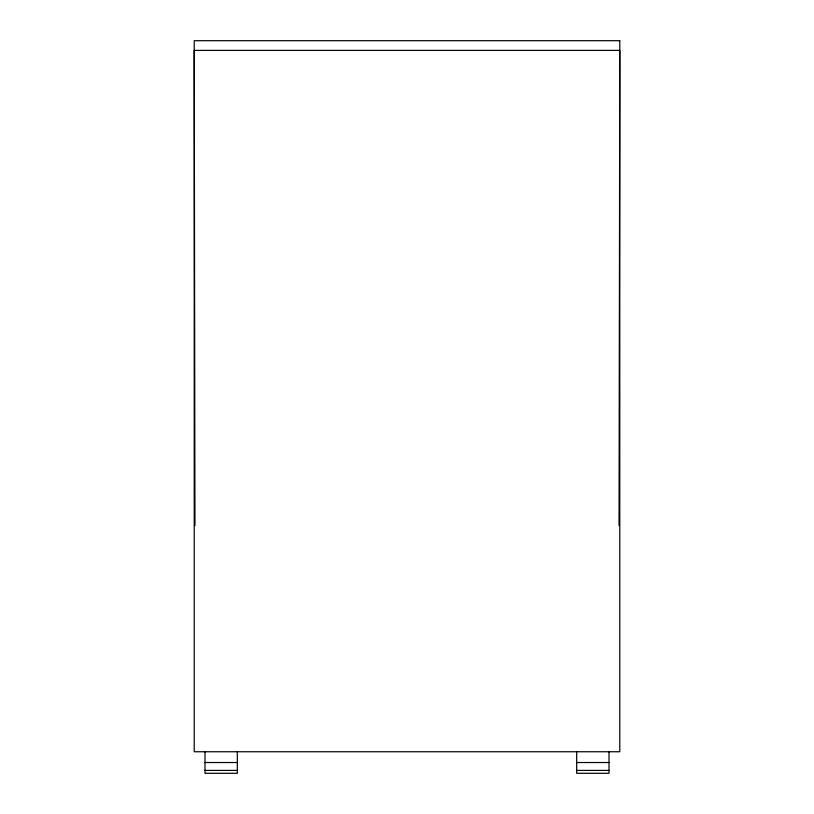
<?xml version="1.0" encoding="UTF-8"?>
<svg xmlns="http://www.w3.org/2000/svg" width="814" height="814" viewBox="0 0 814 814"><rect width="100%" height="100%" fill="white"/><g stroke="black" fill="none" stroke-linecap="round" stroke-linejoin="round"><path stroke-width="1.22" d="M619.047 525.59L619.78 50.397L194.22 50.397L194.953 525.59M204.996 762.525L237.322 762.525M576.678 762.525L609.004 762.525M204.996 770.41L237.322 770.41M576.678 770.41L609.004 770.41M609.004 751.749L609.004 773.3L576.678 773.3L576.678 751.749M237.322 751.749L237.322 773.3L204.996 773.3L204.996 751.749M619.78 40.7L194.22 40.7L194.22 751.749L619.78 751.749L619.78 40.7"/></g></svg>
